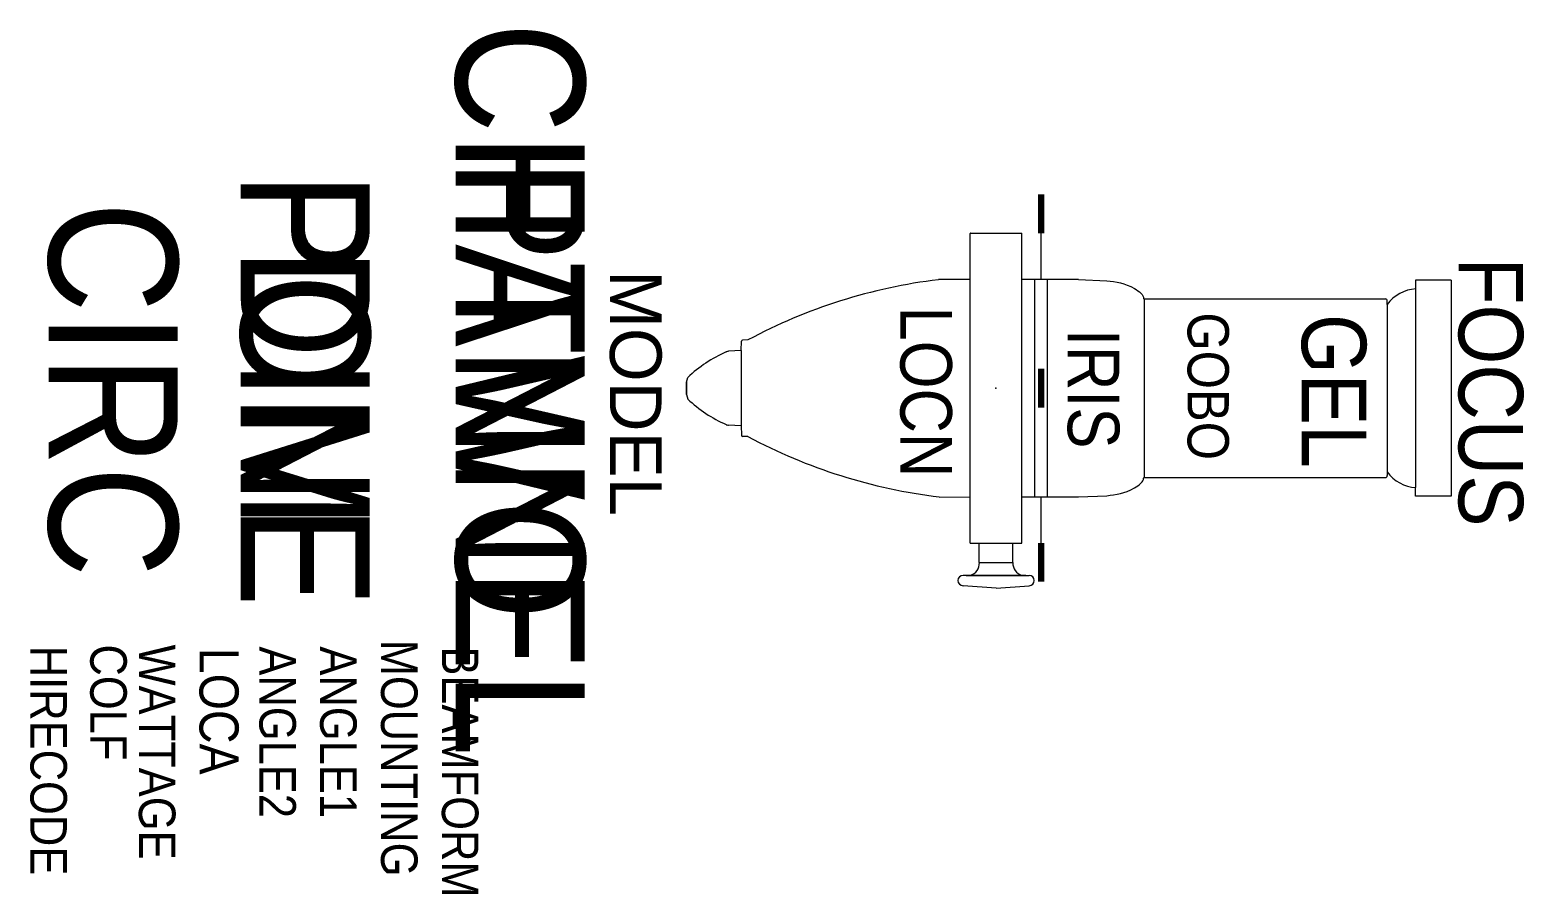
# Model space of a CAD drawing. Extents: x 559 to 1717, y -1369 to -700.
import ezdxf
from ezdxf.enums import TextEntityAlignment as Align

# ---------------------------------------------------------------- set-up
doc = ezdxf.new("R2010")
doc.units = 0
doc.header["$MEASUREMENT"] = 0
doc.layers.get('0').update_dxf_attribs({"linetype": 'CONTINUOUS'})
for name, color, linetype in [('CHANNEL', 3, 'CONTINUOUS'), ('CIRC', 6, 'CONTINUOUS'), ('DIMMER', 4, 'CONTINUOUS'), ('FOCUS', 2, 'CONTINUOUS'), ('GEL', 1, 'CONTINUOUS'), ('LANTERNS', 4, 'CONTINUOUS'), ('LOCATION', 7, 'CONTINUOUS'), ('MODEL', 6, 'CONTINUOUS'), ('PATCH', 5, 'CONTINUOUS'), ('PATCH2', 5, 'CONTINUOUS')]:
    doc.layers.add(name, color=color, linetype=linetype)

msp = doc.modelspace()

# ---------------------------------------------------------------- linework, layer by layer
for p, q in [((1287.5, -1097.1), (1287.5, -857.2)), ((1287.6, -857.1), (1327.4, -857.1)), ((1327.5, -1097.1), (1327.5, -857.2)), ((1342.5, -893), (1342.5, -857.2)), ((1287.5, -893), (1262.9, -893)), ((1371.3, -893), (1327.5, -893)), ((1337.5, -1061.3), (1337.5, -893)), ((1347.5, -1061.3), (1347.5, -893)), ((1371.3, -893), (1393.5, -893.9)), ((1632.8, -893.5), (1632.8, -900.2)), ((1660.4, -893.5), (1632.8, -893.5)), ((1632.8, -900.2), (1632.8, -1054.1)), ((1660.4, -893.5), (1660.4, -1060.8)), ((1422.4, -908), (1609.3, -908)), ((1422.4, -908), (1422.4, -1046.2)), ((1610.8, -912.3), (1610.8, -909.5)), ((1610.8, -912.3), (1610.8, -1042)), ((1110, -948), (1100, -948.5)), ((1110, -948), (1110.1, -940.8)), ((1110, -948), (1110, -1006.3)), ((1115.1, -939.7), (1111, -939.8)), ((1067.5, -972.4), (1068.6, -968.8)), ((1067.5, -981.9), (1067.5, -972.4)), ((1067.5, -972.4), (1067.5, -981.9)), ((1067.5, -981.9), (1068.6, -985.5)), ((1110, -1006.3), (1100, -1005.8)), ((1110, -1006.3), (1110.1, -1013.5)), ((1115.1, -1014.6), (1111, -1014.5)), ((1610.8, -1042), (1610.8, -1044.8)), ((1422.4, -1046.3), (1609.3, -1046.3)), ((1632.8, -1060.8), (1632.8, -1054.1)), ((1263.5, -1061.4), (1287.5, -1061.3)), ((1327.5, -1061.3), (1371.3, -1061.3)), ((1342.5, -1097.1), (1342.5, -1061.3)), ((1371.3, -1061.3), (1393.5, -1060.4)), ((1660.4, -1060.8), (1632.8, -1060.8)), ((1287.6, -1097.1), (1327.4, -1097.1)), ((1294.5, -1112.1), (1294.5, -1097.1)), ((1320.5, -1112.1), (1320.5, -1097.1)), ((1330.7, -1122.1), (1281.9, -1122.1)), ((1284.3, -1122.1), (1333.1, -1122.1)), ((1294.5, -1112.1), (1320.5, -1112.1)), ((1307.5, -1131.9), (1281.9, -1130.1)), ((1307.5, -1131.9), (1333.1, -1130.1))]:
    msp.add_line(p, q)
at = {"const_width": 5}
for points in [[(1342.5, -857.2), (1342.5, -827.1)], [(1342.5, -962.1), (1342.5, -992.1)], [(1342.5, -1096.9), (1342.5, -1127)]]:
    msp.add_lwpolyline(points, dxfattribs=at)
for points in [[(1098.2, -948.9), (1098.7, -948.7), (1099.5, -948.5), (1100, -948.5)], [(1098.2, -1005.4), (1098.7, -1005.6), (1099.5, -1005.8), (1100, -1005.8)]]:
    msp.add_lwpolyline(points)
for centre, radius, start, end in [((1287.6, -857.2), 0.0592, 90, 180), ((1327.4, -857.2), 0.0592, 0, 90), ((1313.7, -1311.1), 421.1, 96.9281, 118.1344), ((1634.3, -929), 28.8, 92.8401, 144.6636), ((1422.4, -907.5), 0.501, 189.6904, 270), ((1609.3, -909.5), 1.5, 2, 90), ((1140.1, -1044), 103.8, 113.8161, 133.5634), ((1111.1, -940.8), 1, 92, 180), ((1307.4, -977.1), 0.0592, 270, 0), ((1307.4, -977.1), 0.0592, 270, 0), ((1140.1, -910.3), 103.8, 226.4366, 246.1839), ((1111.1, -1013.5), 1, 180, 268), ((1313.7, -643.2), 421.1, 241.8656, 263.1564), ((1634.3, -1025.3), 28.8, 215.3364, 267.1599), ((1422.4, -1046.8), 0.501, 90, 170.3096), ((1609.3, -1044.8), 1.5, 270, 358), ((1287.6, -1097.1), 0.0592, 180, 270), ((1327.4, -1097.1), 0.0592, 270, 0), ((1281.9, -1126.1), 4, 90, 270), ((1284.4, -1112.5), 10.2, 288.0473, 1.9687), ((1330.5, -1112.6), 9.99, 177.3184, 252.6657), ((1333.1, -1126.1), 4, 270, 90), ((1307.5, -1131.8), 0.0592, 266.0283, 273.9717)]:
    msp.add_arc(centre, radius, start, end)
for points in [[(1393.5, -893.9), (1400.4, -894.7), (1410.5, -895.9), (1422.1, -904.9), (1421.9, -907.6), (1421.9, -907.6)], [(1393.5, -1060.4), (1400.4, -1059.6), (1410.5, -1058.4), (1422.1, -1049.4), (1421.9, -1046.7), (1421.9, -1046.7)]]:
    msp.add_open_spline(points, degree=3, knots=[0, 0, 0, 0, 0.4352677, 0.6401018, 0.6401061, 0.6401061, 0.6401061, 0.6401061])
msp.add_point((1307.4, -977.1))

# ---------------------------------------------------------------- texts
at = {"layer": 'CHANNEL', "width": 0.89}
msp.add_attdef('CHANNEL', text='', height=100, rotation=270, dxfattribs=at).set_placement((888.7, -978), align=Align.CENTER)
at = {"layer": 'CIRC', "width": 0.89}
msp.add_attdef('CIRC', text='', height=100, rotation=270, dxfattribs=at).set_placement((573.1, -978), align=Align.CENTER)
at = {"layer": 'DIMMER', "width": 0.89}
msp.add_attdef('DIM', text='', height=100, rotation=270, dxfattribs=at).set_placement((722, -977.1), align=Align.CENTER)
at = {"layer": 'FOCUS', "color": 30, "width": 0.89}
msp.add_attdef('FOCUS', text='', height=50, rotation=270, dxfattribs=at).set_placement((1666.1, -980.1), align=Align.CENTER)
at = {"layer": 'GEL', "width": 0.89}
for tag, height, p in [('GOBO', 32, (1456, -975.6)), ('GEL', 50, (1544.5, -979.2))]:
    msp.add_attdef(tag, text='', height=height, rotation=270, dxfattribs=at).set_placement(p, align=Align.CENTER)
at = {"layer": 'LANTERNS', "color": 30, "width": 0.89}
msp.add_attdef('IRIS', text='', height=40, rotation=270, dxfattribs=at).set_placement((1383.1, -977.5), align=Align.MIDDLE)
at = {"layer": 'LANTERNS', "color": 0, "width": 0.89, "flags": 1}
for tag, p, s, height in [('HIRECODE', (558.9, -1176.6), '', 28.3), ('COLF', (605.3, -1175.6), 'N', 28.3), ('WATTAGE', (643, -1175.7, 0), '600', 28.3), ('LOCA', (690, -1178.2), '', 30.3), ('ANGLE2', (736.4, -1177.1), '32', 28.3), ('ANGLE1', (783.5, -1177.1), '15', 28.3), ('MOUNTING', (830.7, -1171.9), 'STANDARD HOOK CLAMP', 28.305), ('BEAMFORM', (877.9, -1177.1), 'C', 28.3)]:
    msp.add_attdef(tag, p, s, height=height, rotation=270, dxfattribs=at)
at = {"layer": 'LOCATION', "width": 0.89}
msp.add_attdef('LOCN', text='', height=40, rotation=270, dxfattribs=at).set_placement((1233.3, -980), align=Align.CENTER)
at = {"layer": 'MODEL'}
msp.add_attdef('MODEL', text='SL 15-32', height=40, rotation=270, dxfattribs=at).set_placement((1008.2, -981), align=Align.CENTER)
at = {"layer": 'PATCH', "width": 0.89}
msp.add_attdef('PONE', text='', height=100, rotation=270, dxfattribs=at).set_placement((722, -978), align=Align.CENTER)
at = {"layer": 'PATCH2', "width": 0.89}
msp.add_attdef('PTWO', text='', height=100, rotation=270, dxfattribs=at).set_placement((888.7, -978), align=Align.CENTER)

doc.saveas('drawing.dxf')
